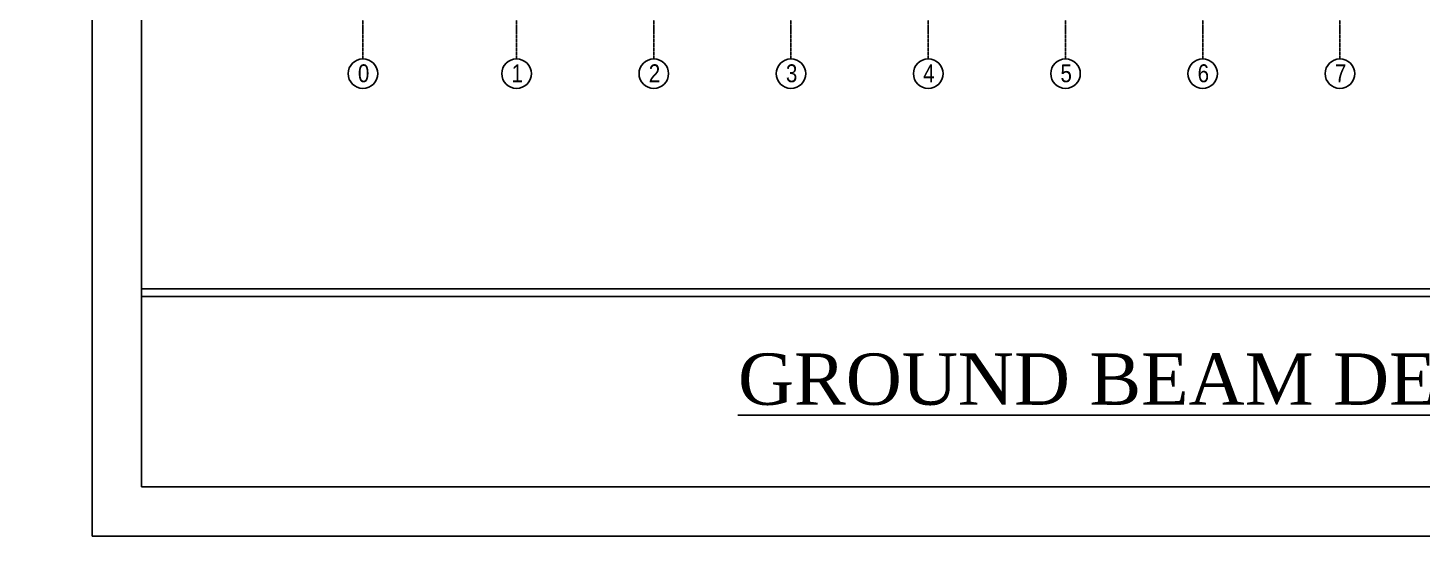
# Model space of a CAD drawing. Header units: millimetres. Extents: x 3470347 to 5996549, y -3470518 to 17149644.
# Drawn here: x 4695405 to 4754315, y 6774353 to 6795842 of the extents above; entities that cross this region are included whole.
import ezdxf

# ---------------------------------------------------------------- set-up
doc = ezdxf.new("R2010")
doc.units = ezdxf.units.MM
doc.header["$MEASUREMENT"] = 0
doc.linetypes.add('CENTER', pattern=[50.8, 31.75, -6.35, 6.35, -6.35])
doc.layers.get('0').update_dxf_attribs({"linetype": 'CONTINUOUS', "lineweight": 25})
doc.layers.add('PV_TEXT_ROMANS', color=7, linetype='CONTINUOUS', lineweight=0)
doc.layers.add('SHEET', color=7, linetype='CONTINUOUS', lineweight=15)
doc.layers.add('SnT-CENTER2', color=8, linetype='CENTER')
doc.styles.add('Arial', font='arial.ttf', dxfattribs={"height": 0.2})
doc.styles.add('J.P', font='ARIALN.TTF')
doc.styles.add('TEXT3', font='geniso.shx')

# ---------------------------------------------------------------- blocks, each defined once
blk = doc.blocks.new('GB')
at = {"color": 1, "linetype": 'ByBlock'}
for centre in [(2475060, -2990856.4), (2481550, -2990856.4), (2487350, -2990856.4), (2493145, -2990856.4), (2498945, -2990856.4), (2504745, -2990856.4), (2510540, -2990856.4), (2516340, -2990856.4)]:
    blk.add_circle(centre, 625.1, dxfattribs=at)
at = {"layer": 'SnT-CENTER2', "color": 8, "ltscale": 0.9}
for p, q in [((2475060, -2990231.3), (2475060, -2938615.5)), ((2481550, -2990231.3), (2481550, -2938615.5)), ((2487350, -2990231.3), (2487350, -2938615.5)), ((2493145, -2990231.3), (2493145, -2938615.5)), ((2498945, -2990231.3), (2498945, -2938615.5)), ((2504745, -2990231.3), (2504745, -2938615.5)), ((2510540, -2990231.3), (2510540, -2938615.5)), ((2516340, -2990231.3), (2516340, -2938615.5))]:
    blk.add_line(p, q, dxfattribs=at)
at = {"layer": 'PV_TEXT_ROMANS', "char_height": 756, "width": 1565.578, "attachment_point": 1, "style": 'J.P'}
for s, insert in [('\\pxqc;0', (2474305.6, -2990463.2)), ('\\pxqc;1', (2480795.6, -2990463.2)), ('\\pxqc;2', (2486595.6, -2990463.2)), ('\\pxqc;3', (2492390.6, -2990463.2)), ('\\pxqc;4', (2498190.6, -2990463.2)), ('\\pxqc;5', (2503990.6, -2990463.2)), ('\\pxqc;6', (2509785.6, -2990463.2)), ('\\pxqc;7', (2515585.6, -2990463.2))]:
    blk.add_mtext(s, dxfattribs=dict(at, insert=insert))

msp = doc.modelspace()

# ---------------------------------------------------------------- linework, layer by layer
at = {"lineweight": 25}
for p, q in [((4700205.9, 6784805.97, 0), (4787773.44, 6784805.97, 0)), ((4700205.9, 6784482.65, 0), (4787773.44, 6784482.65, 0))]:
    msp.add_line(p, q, dxfattribs=at)

# ---------------------------------------------------------------- texts
at = {"lineweight": 25, "insert": (4676354.02, 6789582.23, 0), "char_height": 396.9699, "width": 108476.8014, "attachment_point": 1, "style": 'TEXT3', "bg_fill": 2}
msp.add_mtext('{\\ftimes new roman|b0|i0|c0|p0;\\LVADODARA}', dxfattribs=at)
at = {"color": 7, "lineweight": 25, "insert": (4743898.46, 6780976.84, 0), "char_height": 2171.0445, "width": 89381.2081, "attachment_point": 5, "style": 'Arial'}
msp.add_mtext('{\\ftimes new roman|b0|i0|c0|p0;\\LGROUND BEAM DETAIL}', dxfattribs=at)

# ---------------------------------------------------------------- next in the draw order: linework, layer by layer
at = {"color": 192, "lineweight": 25, "elevation": 0}
msp.add_lwpolyline([(4698118.85, 6774352.95), (4807689.06, 6774352.95), (4807689.06, 6851826.92), (4698118.85, 6851826.92)], close=True, dxfattribs=at)
at = {"layer": 'SHEET', "color": 220, "lineweight": 25, "elevation": 0}
msp.add_lwpolyline([(4700205.9, 6776436.09), (4805602.01, 6776436.09), (4805602.01, 6849743.78), (4700205.9, 6849743.78)], close=True, dxfattribs=at)

# ---------------------------------------------------------------- next in the draw order: block references
at = {"color": 3}
msp.add_blockref('GB', (2234502.78, 9784762.62, 0), dxfattribs=at)

doc.saveas('drawing.dxf')
